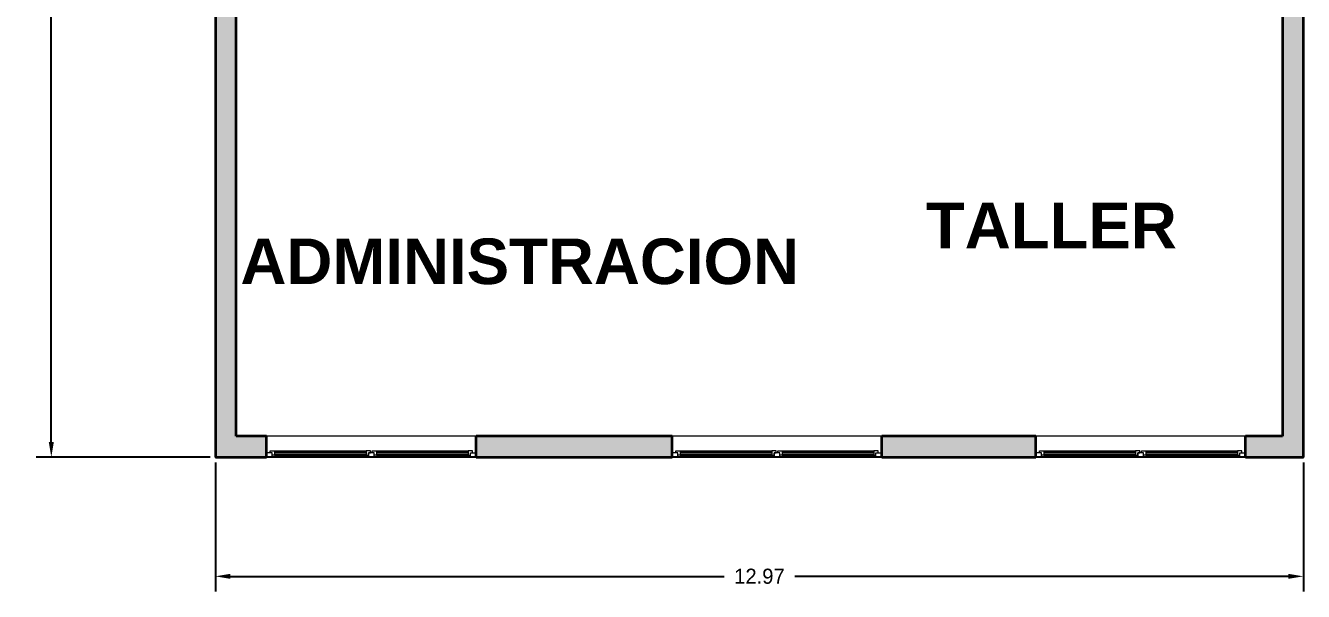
# Model space of a CAD drawing. Header units: metres. Extents: x -67.5 to -32.7, y -18 to 3.
# Drawn here: x -67.51 to -52.28, y -18.01 to -11.26 of the extents above; entities that cross this region are included whole.
import ezdxf

# ---------------------------------------------------------------- set-up
doc = ezdxf.new("R2010")
doc.units = ezdxf.units.M
doc.header["$MEASUREMENT"] = 0
doc.layers.add('ACOTACION', color=160, linetype='Continuous', lineweight=0)
doc.layers.add('Structural - Bearing_Pen_No__27', color=7, linetype='Continuous', lineweight=35)
for name, color, linetype, lineweight, true_color in [('Annotation - Text_Pen_No__86', 7, 'Continuous', 20, 0x5555ff), ('ARCHICAD Windows_Pen_No__3', 7, 'Continuous', 18, 0xff6600), ('Structural - Bearing_Pen_No__160', 7, 'Continuous', 20, 0xb4a35c), ('Structural - Bearing_Pen_No__63', 7, 'Continuous', 18, 0xff9955)]:
    doc.layers.add(name, color=color, linetype=linetype, lineweight=lineweight, true_color=true_color)
doc.layers.add('ARCHICAD Windows', color=7, linetype='Continuous')
doc.layers.add('Structural - Bearing', color=7, linetype='Continuous')
doc.styles.add('GENERATED_STYLE_2', font='')
doc.styles.get('GENERATED_STYLE_2').set_extended_font_data('Arial', bold=True)
doc.dimstyles.get("Standard").update_dxf_attribs({"dimtxt": 0.18, "dimasz": 0.18, "dimexe": 0.18, "dimexo": 0.0625, "dimgap": 0.09, "dimtad": 0, "dimtih": 1, "dimtoh": 1, "dimzin": 0, "dimdsep": 46, "dimtxsty": 'Standard', "dimcen": 0.09, "dimadec": 0, "dimazin": 0, "dimtfac": 1, "dimtofl": 0, "dimtmove": 0, "dimatfit": 3, "dimfxl": 1, "dimtolj": 1, "dimtzin": 0, "dimarcsym": 0})

# ---------------------------------------------------------------- blocks, each defined once
blk = doc.blocks.new('Wall_1', base_point=(-64.998, 1.504))
at = {"layer": 'Structural - Bearing_Pen_No__160', "linetype": 'Continuous', "lineweight": 0, "true_color": 0x5a512e}
blk.add_hatch(color=59, dxfattribs=at).paths.add_polyline_path([(-65.248, 1.504), (-65.248, -16.405), (-64.998, -16.155), (-64.998, 1.504)])
at = {"layer": 'Structural - Bearing_Pen_No__27', "color": 7, "linetype": 'Continuous', "lineweight": 35, "flags": 128}
for points in [[(-65.248, 1.504), (-65.248, -16.405)], [(-64.998, 1.504), (-65.248, 1.504)], [(-64.998, -1.032), (-64.998, 1.254)], [(-64.998, -5.448), (-64.998, -1.282)], [(-64.998, -10.166), (-64.998, -5.698)], [(-64.998, -16.155), (-64.998, -10.416)]]:
    blk.add_lwpolyline(points, dxfattribs=at)
blk = doc.blocks.new('IFC Window - Double Panel - Vertical')
at = {"layer": 'ARCHICAD Windows_Pen_No__3', "color": 30, "linetype": 'Continuous', "lineweight": 18, "true_color": 0xff6600}
for p, q in [((-1.25, 0), (-1.18, 0)), ((-1.25, -0.05), (-1.25, 0)), ((-1.18, 0), (-1.18, -0.05)), ((-0.035, 0), (0.035, 0)), ((-0.035, -0.05), (-0.035, 0)), ((0.035, 0), (0.035, -0.05)), ((1.25, 0), (1.18, 0)), ((1.18, 0), (1.18, -0.05)), ((1.25, -0.05), (1.25, 0)), ((-1.18, -0.05), (-1.25, -0.05)), ((-1.18, -0.05), (-1.205, -0.05)), ((-1.205, -0.05), (-1.205, -0.075)), ((-1.205, -0.075), (-1.155, -0.075)), ((-1.155, -0.025), (-1.18, -0.025)), ((-1.18, -0.025), (-1.18, -0.05)), ((-1.155, -0.025), (-0.06, -0.025)), ((-1.155, -0.075), (-1.155, -0.025)), ((-1.155, -0.04), (-0.06, -0.04)), ((-1.155, -0.06), (-0.06, -0.06)), ((-1.155, -0.075), (-0.06, -0.075)), ((-0.06, -0.075), (-0.06, -0.025)), ((-0.06, -0.025), (-0.035, -0.025)), ((-0.01, -0.075), (-0.06, -0.075)), ((-0.035, -0.025), (-0.035, -0.05)), ((0.035, -0.05), (-0.035, -0.05)), ((-0.035, -0.05), (-0.01, -0.05)), ((-0.01, -0.05), (-0.01, -0.075)), ((0.035, -0.05), (0.01, -0.05)), ((0.01, -0.05), (0.01, -0.075)), ((0.01, -0.075), (0.06, -0.075)), ((0.06, -0.025), (0.035, -0.025)), ((0.035, -0.025), (0.035, -0.05)), ((0.06, -0.025), (1.155, -0.025)), ((0.06, -0.075), (0.06, -0.025)), ((0.06, -0.04), (1.155, -0.04)), ((0.06, -0.06), (1.155, -0.06)), ((0.06, -0.075), (1.155, -0.075)), ((1.155, -0.075), (1.155, -0.025)), ((1.155, -0.025), (1.18, -0.025)), ((1.205, -0.075), (1.155, -0.075)), ((1.18, -0.025), (1.18, -0.05)), ((1.18, -0.05), (1.25, -0.05)), ((1.18, -0.05), (1.205, -0.05)), ((1.205, -0.05), (1.205, -0.075))]:
    blk.add_line(p, q, dxfattribs=at)
blk = doc.blocks.new('Wall_2', base_point=(-64.998, -16.155))
at = {"layer": 'Structural - Bearing_Pen_No__160', "linetype": 'Continuous', "lineweight": 0, "true_color": 0x5a512e}
for points in [[(-64.998, -16.155), (-65.248, -16.405), (-64.639, -16.405), (-64.639, -16.155)], [(-62.139, -16.155), (-62.139, -16.405), (-59.805, -16.405), (-59.805, -16.155)], [(-57.305, -16.155), (-57.305, -16.405), (-55.471, -16.405), (-55.471, -16.155)], [(-52.971, -16.155), (-52.971, -16.405), (-52.281, -16.405), (-52.281, -16.155)]]:
    blk.add_hatch(color=59, dxfattribs=at).paths.add_polyline_path(points)
at = {"layer": 'Structural - Bearing_Pen_No__27', "color": 7, "linetype": 'Continuous', "lineweight": 35}
for p, q in [((-64.639, -16.405), (-64.639, -16.155)), ((-62.139, -16.405), (-62.139, -16.155)), ((-59.805, -16.405), (-59.805, -16.155)), ((-57.305, -16.405), (-57.305, -16.155)), ((-55.471, -16.405), (-55.471, -16.155)), ((-52.971, -16.405), (-52.971, -16.155))]:
    blk.add_line(p, q, dxfattribs=at)
at = {"layer": 'Structural - Bearing_Pen_No__27', "color": 7, "linetype": 'Continuous', "lineweight": 35, "flags": 128}
for points in [[(-64.639, -16.155), (-64.998, -16.155)], [(-59.805, -16.155), (-62.139, -16.155)], [(-55.471, -16.155), (-57.305, -16.155)], [(-52.531, -16.155), (-52.971, -16.155)], [(-52.281, -16.405), (-52.281, -16.155)], [(-65.248, -16.405), (-64.639, -16.405)], [(-62.139, -16.405), (-59.805, -16.405)], [(-57.305, -16.405), (-55.471, -16.405)], [(-52.971, -16.405), (-52.281, -16.405)]]:
    blk.add_lwpolyline(points, dxfattribs=at)
at = {"layer": 'Structural - Bearing_Pen_No__63', "color": 21, "linetype": 'Continuous', "lineweight": 18, "true_color": 0xff9955}
for p, q in [((-62.139, -16.155), (-64.639, -16.155)), ((-57.305, -16.155), (-59.805, -16.155)), ((-52.971, -16.155), (-55.471, -16.155)), ((-64.639, -16.405), (-62.139, -16.405)), ((-59.805, -16.405), (-57.305, -16.405)), ((-55.471, -16.405), (-52.971, -16.405))]:
    blk.add_line(p, q, dxfattribs=at)
at = {"layer": 'ARCHICAD Windows', "color": 21, "linetype": 'Continuous', "lineweight": 18, "true_color": 0xff9955, "xscale": -1, "rotation": 180}
for p in [(-63.389, -16.405), (-58.555, -16.405), (-54.221, -16.405)]:
    blk.add_blockref('IFC Window - Double Panel - Vertical', p, dxfattribs=at)
blk = doc.blocks.new('Wall_3', base_point=(-52.531, -16.155))
at = {"layer": 'Structural - Bearing_Pen_No__160', "linetype": 'Continuous', "lineweight": 0, "true_color": 0x5a512e}
for points in [[(-52.531, -2.194), (-52.281, -2.194), (-52.281, 1.254), (-52.531, 1.254)], [(-52.531, -6.84), (-52.281, -6.84), (-52.281, -4.694), (-52.531, -4.694)], [(-52.531, -16.155), (-52.281, -16.155), (-52.281, -9.34), (-52.531, -9.34)]]:
    blk.add_hatch(color=59, dxfattribs=at).paths.add_polyline_path(points)
at = {"layer": 'Structural - Bearing_Pen_No__27', "color": 7, "linetype": 'Continuous', "lineweight": 35}
for p, q in [((-52.281, -2.194), (-52.531, -2.194)), ((-52.281, -4.694), (-52.531, -4.694)), ((-52.281, -6.84), (-52.531, -6.84)), ((-52.281, -9.34), (-52.531, -9.34))]:
    blk.add_line(p, q, dxfattribs=at)
at = {"layer": 'Structural - Bearing_Pen_No__27', "color": 7, "linetype": 'Continuous', "lineweight": 35, "flags": 128}
for points in [[(-52.531, 1.254), (-52.531, -1.032)], [(-52.281, -2.194), (-52.281, 1.254)], [(-52.531, -1.282), (-52.531, -2.194)], [(-52.531, -4.694), (-52.531, -5.448)], [(-52.281, -6.84), (-52.281, -4.694)], [(-52.531, -5.698), (-52.531, -6.84)], [(-52.531, -9.34), (-52.531, -10.166)], [(-52.281, -16.155), (-52.281, -9.34)], [(-52.531, -10.416), (-52.531, -16.155)]]:
    blk.add_lwpolyline(points, dxfattribs=at)
at = {"layer": 'Structural - Bearing_Pen_No__63', "color": 21, "linetype": 'Continuous', "lineweight": 18, "true_color": 0xff9955}
for p, q in [((-52.531, -2.194), (-52.531, -4.694)), ((-52.281, -4.694), (-52.281, -2.194)), ((-52.531, -6.84), (-52.531, -9.34)), ((-52.281, -9.34), (-52.281, -6.84))]:
    blk.add_line(p, q, dxfattribs=at)
at = {"layer": 'ARCHICAD Windows', "color": 21, "linetype": 'Continuous', "lineweight": 18, "true_color": 0xff9955, "rotation": 270}
for p in [(-52.481, -3.444), (-52.481, -8.09)]:
    blk.add_blockref('IFC Window - Double Panel - Vertical', p, dxfattribs=at)
blk = doc.blocks.new('*D28')
at = {"layer": 'ACOTACION', "color": 0, "lineweight": -2, "transparency": 16777216}
for p, q in [((-65.31, 1.504), (-67.383, 1.504)), ((-67.203, 1.324), (-67.203, -7.27)), ((-67.203, -16.225), (-67.203, -7.63)), ((-65.31, -16.405), (-67.383, -16.405))]:
    blk.add_line(p, q, dxfattribs=at)
at = {"layer": 'ACOTACION', "color": 0, "transparency": 16777216}
for points in [[(-67.233, 1.324), (-67.173, 1.324), (-67.203, 1.504)], [(-67.233, -16.225), (-67.173, -16.225), (-67.203, -16.405)]]:
    blk.add_solid(points, dxfattribs=at)
at = {"layer": 'Defpoints', "color": 0, "transparency": 16777216}
for p in [(-65.248, 1.504), (-67.203, -16.405), (-65.248, -16.405)]:
    blk.add_point(p, dxfattribs=at)
at = {"layer": 'ACOTACION', "color": 0, "transparency": 16777216, "insert": (-67.203, -7.45), "char_height": 0.18, "attachment_point": 5}
blk.add_mtext('\\A1;17.91', dxfattribs=at)
blk = doc.blocks.new('*D32')
at = {"layer": 'ACOTACION', "color": 0, "lineweight": -2, "transparency": 16777216}
for p, q in [((-65.248, -16.467), (-65.248, -18.005)), ((-52.281, -16.467), (-52.281, -18.005)), ((-65.068, -17.825), (-59.184, -17.825)), ((-52.461, -17.825), (-58.344, -17.825))]:
    blk.add_line(p, q, dxfattribs=at)
at = {"layer": 'ACOTACION', "color": 0, "transparency": 16777216}
for points in [[(-65.068, -17.795), (-65.068, -17.855), (-65.248, -17.825)], [(-52.461, -17.795), (-52.461, -17.855), (-52.281, -17.825)]]:
    blk.add_solid(points, dxfattribs=at)
at = {"layer": 'Defpoints', "color": 0, "transparency": 16777216}
for p in [(-65.248, -16.405), (-52.281, -16.405), (-52.281, -17.825)]:
    blk.add_point(p, dxfattribs=at)
at = {"layer": 'ACOTACION', "color": 0, "transparency": 16777216, "insert": (-58.764, -17.825), "char_height": 0.18, "attachment_point": 5}
blk.add_mtext('\\A1;12.97', dxfattribs=at)

msp = doc.modelspace()

# ---------------------------------------------------------------- linework, layer by layer
msp.add_lwpolyline([(-65.248, 1.504), (-52.281, 1.504), (-52.281, -16.405), (-65.248, -16.405)], close=True)

# ---------------------------------------------------------------- block references
at = {"layer": 'Structural - Bearing', "color": 7, "lineweight": 35}
for name, p in [('Wall_1', (-64.998, 1.504)), ('Wall_3', (-52.531, -16.155)), ('Wall_2', (-64.998, -16.155))]:
    msp.add_blockref(name, p, dxfattribs=at)

# ---------------------------------------------------------------- texts
at = {"layer": 'Annotation - Text_Pen_No__86', "color": 173, "linetype": 'Continuous', "lineweight": 20, "true_color": 0x5555ff, "char_height": 0.54288, "attachment_point": 2, "style": 'GENERATED_STYLE_2'}
for s, insert in [('\\A1;{\\pqc;\\fArial|b1|i0|c0|p34;TALLER}', (-55.285, -13.372)), ('\\A1;{\\pqc;\\fArial|b1|i0|c0|p34;ADMINISTRACION}', (-61.621, -13.799))]:
    msp.add_mtext(s, dxfattribs=dict(at, insert=insert))

# ---------------------------------------------------------------- dimensions: what is measured, and where the dimension line sits
at = {"layer": 'ACOTACION'}
dim = msp.add_linear_dim(base=(-67.203, -16.405), p1=(-65.248, 1.504), p2=(-65.248, -16.405), angle=90, dimstyle='Standard', dxfattribs=at)
dim.commit()
dim.dimension.update_dxf_attribs({"geometry": '*D28', "text_midpoint": (-67.203, -7.45)})
dim = msp.add_linear_dim(base=(-52.281, -17.825), p1=(-65.248, -16.405), p2=(-52.281, -16.405), dimstyle='Standard', dxfattribs=at)
dim.commit()
dim.dimension.update_dxf_attribs({"geometry": '*D32', "text_midpoint": (-58.764, -17.825)})

doc.saveas('drawing.dxf')
